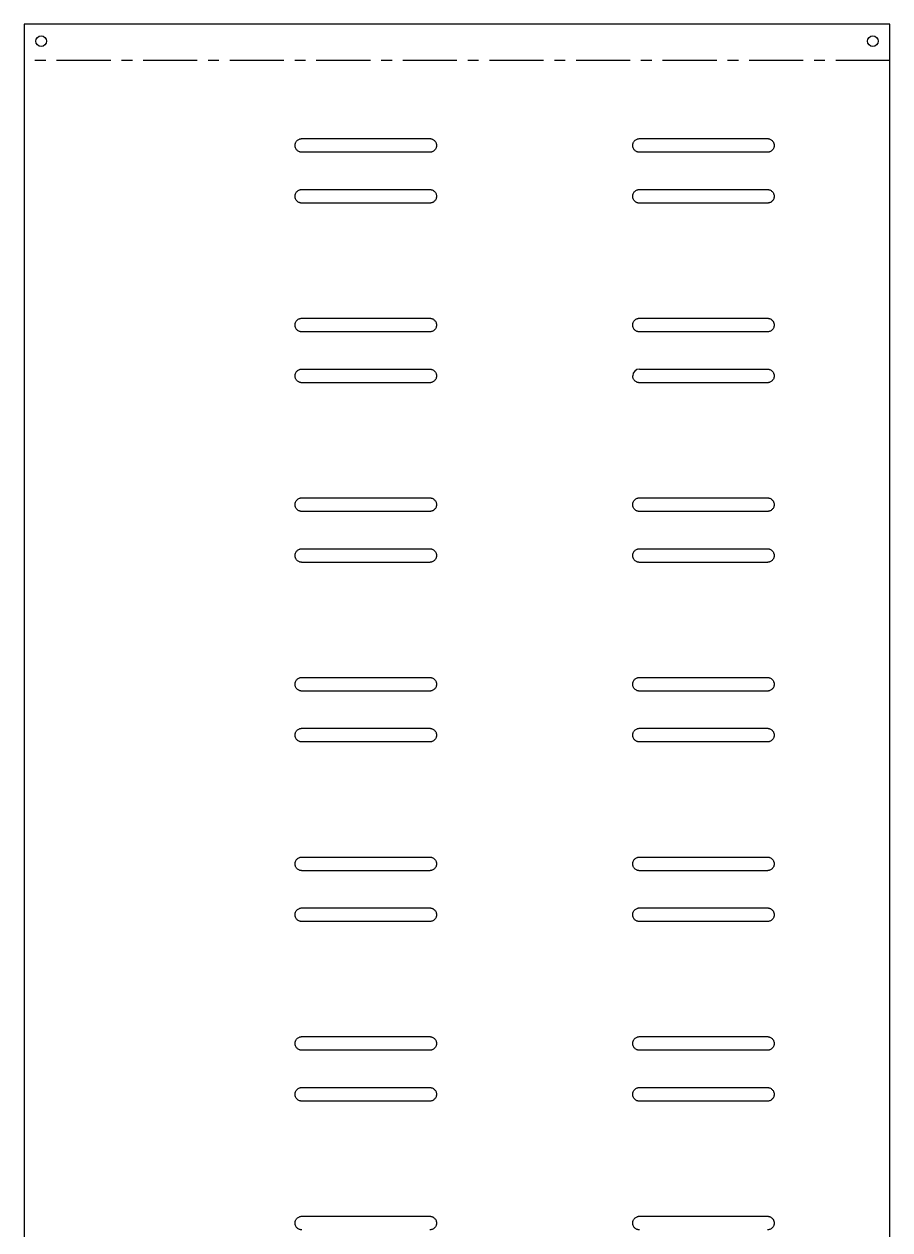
# Model space of a CAD drawing. Header units: millimetres. Extents: x -203 to 0, y -7 to 557.
# Drawn here: x -203.2 to 0, y 274.2 to 557.1 of the extents above; entities that cross this region are included whole.
import ezdxf

# ---------------------------------------------------------------- set-up
doc = ezdxf.new("R2010")
doc.units = ezdxf.units.MM
doc.linetypes.add('CENTERX2', pattern=[20.32, 12.7, -2.54, 2.54, -2.54])

msp = doc.modelspace()

# ---------------------------------------------------------------- linework, layer by layer
at = {"color": 7, "linetype": 'Continuous', "lineweight": 25}
for p, q in [((0, 557.14), (-203.2, 557.14)), ((-203.2, 557.14), (-203.2, -7.14)), ((0, -7.14), (0, 557.14)), ((-138.01, 530.27), (-108.01, 530.27)), ((-58.76, 530.27), (-28.76, 530.27)), ((-108.01, 527.07), (-138.01, 527.07)), ((-28.76, 527.07), (-58.76, 527.07)), ((-138.01, 518.33), (-108.01, 518.33)), ((-58.76, 518.33), (-28.76, 518.33)), ((-108.01, 515.13), (-138.01, 515.13)), ((-28.76, 515.13), (-58.76, 515.13)), ((-138.01, 488.12), (-108.01, 488.12)), ((-58.76, 488.12), (-28.76, 488.12)), ((-108.01, 484.92), (-138.01, 484.92)), ((-28.76, 484.92), (-58.76, 484.92)), ((-138.01, 476.18), (-108.01, 476.18)), ((-58.76, 476.18), (-28.76, 476.18)), ((-108.01, 472.98), (-138.01, 472.98)), ((-28.76, 472.98), (-58.76, 472.98)), ((-138.01, 445.97), (-108.01, 445.97)), ((-58.76, 445.97), (-28.76, 445.97)), ((-108.01, 442.77), (-138.01, 442.77)), ((-28.76, 442.77), (-58.76, 442.77)), ((-138.01, 434.03), (-108.01, 434.03)), ((-58.76, 434.03), (-28.76, 434.03)), ((-108.01, 430.83), (-138.01, 430.83)), ((-28.76, 430.83), (-58.76, 430.83)), ((-138.01, 403.82), (-108.01, 403.82)), ((-58.76, 403.82), (-28.76, 403.82)), ((-108.01, 400.62), (-138.01, 400.62)), ((-28.76, 400.62), (-58.76, 400.62)), ((-138.01, 391.88), (-108.01, 391.88)), ((-58.76, 391.88), (-28.76, 391.88)), ((-108.01, 388.68), (-138.01, 388.68)), ((-28.76, 388.68), (-58.76, 388.68)), ((-138.01, 361.67), (-108.01, 361.67)), ((-58.76, 361.67), (-28.76, 361.67)), ((-108.01, 358.47), (-138.01, 358.47)), ((-28.76, 358.47), (-58.76, 358.47)), ((-138.01, 349.73), (-108.01, 349.73)), ((-58.76, 349.73), (-28.76, 349.73)), ((-108.01, 346.53), (-138.01, 346.53)), ((-28.76, 346.53), (-58.76, 346.53)), ((-138.01, 319.52), (-108.01, 319.52)), ((-58.76, 319.52), (-28.76, 319.52)), ((-108.01, 316.32), (-138.01, 316.32)), ((-28.76, 316.32), (-58.76, 316.32)), ((-138.01, 307.58), (-108.01, 307.58)), ((-58.76, 307.58), (-28.76, 307.58)), ((-108.01, 304.38), (-138.01, 304.38)), ((-28.76, 304.38), (-58.76, 304.38)), ((-138.01, 277.37), (-108.01, 277.37)), ((-58.76, 277.37), (-28.76, 277.37))]:
    msp.add_line(p, q, dxfattribs=at)
at = {"color": 7, "linetype": 'CENTERX2'}
msp.add_line((0, 548.57), (-203.2, 548.57), dxfattribs=at)
at = {"color": 7, "linetype": 'Continuous', "lineweight": 25}
for centre in [(-199.2, 553.14), (-4, 553.14)]:
    msp.add_circle(centre, 1.25, dxfattribs=at)
msp.add_arc((-58.76, 474.58), 1.6, 90, 180, dxfattribs=at)
for points, knots in [([(-139.61, 528.67), (-139.61, 528.71), (-139.61, 528.79), (-139.6, 528.91), (-139.57, 529.03), (-139.54, 529.14), (-139.48, 529.32), (-139.36, 529.55), (-139.15, 529.81), (-138.9, 530.02), (-138.64, 530.15), (-138.41, 530.22), (-138.21, 530.26), (-138.08, 530.27), (-138.01, 530.27)], [0, 0, 0, 0, 0.048298, 0.09619, 0.143951, 0.191858, 0.240187, 0.370078, 0.50005, 0.629952, 0.759913, 0.840145, 0.919746, 1, 1, 1, 1]), ([(-108.01, 530.27), (-107.97, 530.27), (-107.89, 530.27), (-107.77, 530.25), (-107.65, 530.23), (-107.54, 530.2), (-107.36, 530.14), (-107.13, 530.02), (-106.87, 529.81), (-106.67, 529.55), (-106.53, 529.3), (-106.46, 529.07), (-106.42, 528.87), (-106.41, 528.74), (-106.41, 528.67)], [0, 0, 0, 0, 0.048306, 0.096202, 0.143963, 0.191866, 0.240188, 0.37009, 0.50005, 0.62994, 0.759912, 0.840134, 0.919736, 1, 1, 1, 1]), ([(-60.36, 528.67), (-60.36, 528.71), (-60.36, 528.79), (-60.35, 528.91), (-60.33, 529.03), (-60.29, 529.14), (-60.23, 529.32), (-60.11, 529.55), (-59.9, 529.81), (-59.65, 530.02), (-59.39, 530.15), (-59.16, 530.22), (-58.97, 530.26), (-58.83, 530.27), (-58.76, 530.27)], [0, 0, 0, 0, 0.048298, 0.09619, 0.143951, 0.191858, 0.240187, 0.370078, 0.50005, 0.629952, 0.759913, 0.840145, 0.919746, 1, 1, 1, 1]), ([(-28.76, 530.27), (-28.72, 530.27), (-28.64, 530.27), (-28.52, 530.25), (-28.41, 530.23), (-28.29, 530.2), (-28.11, 530.14), (-27.88, 530.02), (-27.63, 529.81), (-27.42, 529.55), (-27.29, 529.3), (-27.21, 529.07), (-27.17, 528.87), (-27.17, 528.74), (-27.16, 528.67)], [0, 0, 0, 0, 0.048306, 0.096202, 0.143963, 0.191866, 0.240188, 0.37009, 0.50005, 0.62994, 0.759912, 0.840134, 0.919736, 1, 1, 1, 1]), ([(-138.01, 527.07), (-138.05, 527.07), (-138.13, 527.07), (-138.25, 527.09), (-138.37, 527.11), (-138.49, 527.14), (-138.67, 527.2), (-138.9, 527.32), (-139.15, 527.53), (-139.36, 527.78), (-139.49, 528.04), (-139.57, 528.27), (-139.61, 528.47), (-139.61, 528.6), (-139.61, 528.67)], [0, 0, 0, 0, 0.048306, 0.096202, 0.143963, 0.191866, 0.240188, 0.37009, 0.50005, 0.62994, 0.759912, 0.840134, 0.919736, 1, 1, 1, 1]), ([(-106.41, 528.67), (-106.41, 528.63), (-106.41, 528.55), (-106.43, 528.43), (-106.45, 528.31), (-106.48, 528.19), (-106.55, 528.02), (-106.67, 527.78), (-106.87, 527.53), (-107.13, 527.32), (-107.38, 527.19), (-107.61, 527.12), (-107.81, 527.08), (-107.94, 527.07), (-108.01, 527.07)], [0, 0, 0, 0, 0.048298, 0.09619, 0.143951, 0.191858, 0.240187, 0.370078, 0.50005, 0.629952, 0.759913, 0.840145, 0.919746, 1, 1, 1, 1]), ([(-58.76, 527.07), (-58.8, 527.07), (-58.89, 527.07), (-59.01, 527.09), (-59.12, 527.11), (-59.24, 527.14), (-59.42, 527.2), (-59.65, 527.32), (-59.9, 527.53), (-60.11, 527.78), (-60.24, 528.04), (-60.32, 528.27), (-60.36, 528.47), (-60.36, 528.6), (-60.36, 528.67)], [0, 0, 0, 0, 0.048306, 0.096202, 0.143963, 0.191866, 0.240188, 0.37009, 0.50005, 0.62994, 0.759912, 0.840134, 0.919736, 1, 1, 1, 1]), ([(-27.16, 528.67), (-27.17, 528.63), (-27.17, 528.55), (-27.18, 528.43), (-27.2, 528.31), (-27.23, 528.19), (-27.3, 528.02), (-27.42, 527.78), (-27.63, 527.53), (-27.88, 527.32), (-28.13, 527.19), (-28.37, 527.12), (-28.56, 527.08), (-28.7, 527.07), (-28.76, 527.07)], [0, 0, 0, 0, 0.048298, 0.09619, 0.143951, 0.191858, 0.240187, 0.370078, 0.50005, 0.629952, 0.759913, 0.840145, 0.919746, 1, 1, 1, 1]), ([(-139.61, 516.73), (-139.61, 516.77), (-139.61, 516.85), (-139.6, 516.97), (-139.57, 517.09), (-139.54, 517.21), (-139.48, 517.38), (-139.36, 517.62), (-139.15, 517.87), (-138.9, 518.08), (-138.64, 518.21), (-138.41, 518.28), (-138.21, 518.32), (-138.08, 518.33), (-138.01, 518.33)], [0, 0, 0, 0, 0.048298, 0.09619, 0.143951, 0.191858, 0.240187, 0.370078, 0.50005, 0.629952, 0.759913, 0.840145, 0.919746, 1, 1, 1, 1]), ([(-108.01, 518.33), (-107.97, 518.33), (-107.89, 518.33), (-107.77, 518.31), (-107.65, 518.29), (-107.54, 518.26), (-107.36, 518.2), (-107.13, 518.08), (-106.87, 517.87), (-106.67, 517.62), (-106.53, 517.36), (-106.46, 517.13), (-106.42, 516.93), (-106.41, 516.8), (-106.41, 516.73)], [0, 0, 0, 0, 0.048306, 0.096202, 0.143963, 0.191866, 0.240188, 0.37009, 0.50005, 0.62994, 0.759912, 0.840134, 0.919736, 1, 1, 1, 1]), ([(-60.36, 516.73), (-60.36, 516.77), (-60.36, 516.85), (-60.35, 516.97), (-60.33, 517.09), (-60.29, 517.21), (-60.23, 517.38), (-60.11, 517.62), (-59.9, 517.87), (-59.65, 518.08), (-59.39, 518.21), (-59.16, 518.28), (-58.97, 518.32), (-58.83, 518.33), (-58.76, 518.33)], [0, 0, 0, 0, 0.048298, 0.09619, 0.143951, 0.191858, 0.240187, 0.370078, 0.50005, 0.629952, 0.759913, 0.840145, 0.919746, 1, 1, 1, 1]), ([(-28.76, 518.33), (-28.72, 518.33), (-28.64, 518.33), (-28.52, 518.31), (-28.41, 518.29), (-28.29, 518.26), (-28.11, 518.2), (-27.88, 518.08), (-27.63, 517.87), (-27.42, 517.62), (-27.29, 517.36), (-27.21, 517.13), (-27.17, 516.93), (-27.17, 516.8), (-27.16, 516.73)], [0, 0, 0, 0, 0.048306, 0.096202, 0.143963, 0.191866, 0.240188, 0.37009, 0.50005, 0.62994, 0.759912, 0.840134, 0.919736, 1, 1, 1, 1]), ([(-138.01, 515.13), (-138.05, 515.13), (-138.13, 515.13), (-138.25, 515.15), (-138.37, 515.17), (-138.49, 515.2), (-138.67, 515.26), (-138.9, 515.38), (-139.15, 515.59), (-139.36, 515.85), (-139.49, 516.1), (-139.57, 516.33), (-139.61, 516.53), (-139.61, 516.66), (-139.61, 516.73)], [0, 0, 0, 0, 0.0483059, 0.0962018, 0.1439627, 0.1918663, 0.2401875, 0.3700899, 0.5000499, 0.6299402, 0.7599122, 0.840134, 0.9197356, 1, 1, 1, 1]), ([(-106.41, 516.73), (-106.41, 516.69), (-106.41, 516.61), (-106.43, 516.49), (-106.45, 516.37), (-106.48, 516.26), (-106.55, 516.08), (-106.67, 515.85), (-106.87, 515.59), (-107.13, 515.38), (-107.38, 515.25), (-107.61, 515.18), (-107.81, 515.14), (-107.94, 515.13), (-108.01, 515.13)], [0, 0, 0, 0, 0.048298, 0.09619, 0.143951, 0.191858, 0.240187, 0.370078, 0.50005, 0.629952, 0.759913, 0.840145, 0.919746, 1, 1, 1, 1]), ([(-58.76, 515.13), (-58.8, 515.13), (-58.89, 515.13), (-59.01, 515.15), (-59.12, 515.17), (-59.24, 515.2), (-59.42, 515.26), (-59.65, 515.38), (-59.9, 515.59), (-60.11, 515.85), (-60.24, 516.1), (-60.32, 516.33), (-60.36, 516.53), (-60.36, 516.66), (-60.36, 516.73)], [0, 0, 0, 0, 0.048306, 0.096202, 0.143963, 0.191866, 0.240188, 0.37009, 0.50005, 0.62994, 0.759912, 0.840134, 0.919736, 1, 1, 1, 1]), ([(-27.16, 516.73), (-27.17, 516.69), (-27.17, 516.61), (-27.18, 516.49), (-27.2, 516.37), (-27.23, 516.26), (-27.3, 516.08), (-27.42, 515.85), (-27.63, 515.59), (-27.88, 515.38), (-28.13, 515.25), (-28.37, 515.18), (-28.56, 515.14), (-28.7, 515.13), (-28.76, 515.13)], [0, 0, 0, 0, 0.048298, 0.09619, 0.143951, 0.191858, 0.240187, 0.370078, 0.50005, 0.629952, 0.759913, 0.840145, 0.919746, 1, 1, 1, 1]), ([(-139.61, 486.52), (-139.61, 486.56), (-139.61, 486.64), (-139.6, 486.76), (-139.57, 486.88), (-139.54, 486.99), (-139.48, 487.17), (-139.36, 487.4), (-139.15, 487.66), (-138.9, 487.87), (-138.64, 488), (-138.41, 488.07), (-138.21, 488.11), (-138.08, 488.12), (-138.01, 488.12)], [0, 0, 0, 0, 0.048298, 0.09619, 0.143951, 0.191858, 0.240187, 0.370078, 0.50005, 0.629952, 0.759913, 0.840145, 0.919746, 1, 1, 1, 1]), ([(-108.01, 488.12), (-107.97, 488.12), (-107.89, 488.12), (-107.77, 488.1), (-107.65, 488.08), (-107.54, 488.05), (-107.36, 487.99), (-107.13, 487.87), (-106.87, 487.66), (-106.67, 487.4), (-106.53, 487.15), (-106.46, 486.92), (-106.42, 486.72), (-106.41, 486.59), (-106.41, 486.52)], [0, 0, 0, 0, 0.048306, 0.096202, 0.143963, 0.191866, 0.240188, 0.37009, 0.50005, 0.62994, 0.759912, 0.840134, 0.919736, 1, 1, 1, 1]), ([(-60.36, 486.52), (-60.36, 486.56), (-60.36, 486.64), (-60.35, 486.76), (-60.33, 486.88), (-60.29, 486.99), (-60.23, 487.17), (-60.11, 487.4), (-59.9, 487.66), (-59.65, 487.87), (-59.39, 488), (-59.16, 488.07), (-58.97, 488.11), (-58.83, 488.12), (-58.76, 488.12)], [0, 0, 0, 0, 0.048298, 0.09619, 0.143951, 0.191858, 0.240187, 0.370078, 0.50005, 0.629952, 0.759913, 0.840145, 0.919746, 1, 1, 1, 1]), ([(-28.76, 488.12), (-28.72, 488.12), (-28.64, 488.12), (-28.52, 488.1), (-28.41, 488.08), (-28.29, 488.05), (-28.11, 487.99), (-27.88, 487.87), (-27.63, 487.66), (-27.42, 487.4), (-27.29, 487.15), (-27.21, 486.92), (-27.17, 486.72), (-27.17, 486.59), (-27.16, 486.52)], [0, 0, 0, 0, 0.048306, 0.096202, 0.143963, 0.191866, 0.240188, 0.37009, 0.50005, 0.62994, 0.759912, 0.840134, 0.919736, 1, 1, 1, 1]), ([(-138.01, 484.92), (-138.05, 484.92), (-138.13, 484.92), (-138.25, 484.94), (-138.37, 484.96), (-138.49, 484.99), (-138.67, 485.05), (-138.9, 485.17), (-139.15, 485.38), (-139.36, 485.63), (-139.49, 485.89), (-139.57, 486.12), (-139.61, 486.32), (-139.61, 486.45), (-139.61, 486.52)], [0, 0, 0, 0, 0.048306, 0.096202, 0.143963, 0.191866, 0.240188, 0.37009, 0.50005, 0.62994, 0.759912, 0.840134, 0.919736, 1, 1, 1, 1]), ([(-106.41, 486.52), (-106.41, 486.48), (-106.41, 486.4), (-106.43, 486.28), (-106.45, 486.16), (-106.48, 486.04), (-106.55, 485.87), (-106.67, 485.63), (-106.87, 485.38), (-107.13, 485.17), (-107.38, 485.04), (-107.61, 484.97), (-107.81, 484.93), (-107.94, 484.92), (-108.01, 484.92)], [0, 0, 0, 0, 0.048298, 0.09619, 0.143951, 0.191858, 0.240187, 0.370078, 0.50005, 0.629952, 0.759913, 0.840145, 0.919746, 1, 1, 1, 1]), ([(-58.76, 484.92), (-58.8, 484.92), (-58.89, 484.92), (-59.01, 484.94), (-59.12, 484.96), (-59.24, 484.99), (-59.42, 485.05), (-59.65, 485.17), (-59.9, 485.38), (-60.11, 485.63), (-60.24, 485.89), (-60.32, 486.12), (-60.36, 486.32), (-60.36, 486.45), (-60.36, 486.52)], [0, 0, 0, 0, 0.048306, 0.096202, 0.143963, 0.191866, 0.240188, 0.37009, 0.50005, 0.62994, 0.759912, 0.840134, 0.919736, 1, 1, 1, 1]), ([(-27.16, 486.52), (-27.17, 486.48), (-27.17, 486.4), (-27.18, 486.28), (-27.2, 486.16), (-27.23, 486.04), (-27.3, 485.87), (-27.42, 485.63), (-27.63, 485.38), (-27.88, 485.17), (-28.13, 485.04), (-28.37, 484.97), (-28.56, 484.93), (-28.7, 484.92), (-28.76, 484.92)], [0, 0, 0, 0, 0.048298, 0.09619, 0.143951, 0.191858, 0.240187, 0.370078, 0.50005, 0.629952, 0.759913, 0.840145, 0.919746, 1, 1, 1, 1]), ([(-139.61, 474.58), (-139.61, 474.62), (-139.61, 474.7), (-139.6, 474.82), (-139.57, 474.94), (-139.54, 475.06), (-139.48, 475.23), (-139.36, 475.47), (-139.15, 475.72), (-138.9, 475.93), (-138.64, 476.06), (-138.41, 476.13), (-138.21, 476.17), (-138.08, 476.18), (-138.01, 476.18)], [0, 0, 0, 0, 0.048298, 0.09619, 0.143951, 0.191858, 0.240187, 0.370078, 0.50005, 0.629952, 0.759913, 0.840145, 0.919746, 1, 1, 1, 1]), ([(-108.01, 476.18), (-107.97, 476.18), (-107.89, 476.18), (-107.77, 476.16), (-107.65, 476.14), (-107.54, 476.11), (-107.36, 476.05), (-107.13, 475.93), (-106.87, 475.72), (-106.67, 475.47), (-106.53, 475.21), (-106.46, 474.98), (-106.42, 474.78), (-106.41, 474.65), (-106.41, 474.58)], [0, 0, 0, 0, 0.048306, 0.096202, 0.143963, 0.191866, 0.240188, 0.37009, 0.50005, 0.62994, 0.759912, 0.840134, 0.919736, 1, 1, 1, 1]), ([(-28.76, 476.18), (-28.72, 476.18), (-28.64, 476.18), (-28.52, 476.16), (-28.41, 476.14), (-28.29, 476.11), (-28.11, 476.05), (-27.88, 475.93), (-27.63, 475.72), (-27.42, 475.47), (-27.29, 475.21), (-27.21, 474.98), (-27.17, 474.78), (-27.17, 474.65), (-27.16, 474.58)], [0, 0, 0, 0, 0.048306, 0.096202, 0.143963, 0.191866, 0.240188, 0.37009, 0.50005, 0.62994, 0.759912, 0.840134, 0.919736, 1, 1, 1, 1]), ([(-138.01, 472.98), (-138.05, 472.98), (-138.13, 472.98), (-138.25, 473), (-138.37, 473.02), (-138.49, 473.05), (-138.67, 473.11), (-138.9, 473.23), (-139.15, 473.44), (-139.36, 473.7), (-139.49, 473.95), (-139.57, 474.18), (-139.61, 474.38), (-139.61, 474.51), (-139.61, 474.58)], [0, 0, 0, 0, 0.0483059, 0.0962018, 0.1439627, 0.1918663, 0.2401875, 0.3700899, 0.5000499, 0.6299402, 0.7599122, 0.840134, 0.9197356, 1, 1, 1, 1]), ([(-106.41, 474.58), (-106.41, 474.54), (-106.41, 474.46), (-106.43, 474.34), (-106.45, 474.22), (-106.48, 474.11), (-106.55, 473.93), (-106.67, 473.7), (-106.87, 473.44), (-107.13, 473.23), (-107.38, 473.1), (-107.61, 473.03), (-107.81, 472.99), (-107.94, 472.98), (-108.01, 472.98)], [0, 0, 0, 0, 0.048298, 0.09619, 0.143951, 0.191858, 0.240187, 0.370078, 0.50005, 0.629952, 0.759913, 0.840145, 0.919746, 1, 1, 1, 1]), ([(-58.76, 472.98), (-58.8, 472.98), (-58.89, 472.98), (-59.01, 473), (-59.12, 473.02), (-59.24, 473.05), (-59.42, 473.11), (-59.65, 473.23), (-59.9, 473.44), (-60.11, 473.7), (-60.24, 473.95), (-60.32, 474.18), (-60.36, 474.38), (-60.36, 474.51), (-60.36, 474.58)], [0, 0, 0, 0, 0.048306, 0.096202, 0.143963, 0.191866, 0.240188, 0.37009, 0.50005, 0.62994, 0.759912, 0.840134, 0.919736, 1, 1, 1, 1]), ([(-27.16, 474.58), (-27.17, 474.54), (-27.17, 474.46), (-27.18, 474.34), (-27.2, 474.22), (-27.23, 474.11), (-27.3, 473.93), (-27.42, 473.7), (-27.63, 473.44), (-27.88, 473.23), (-28.13, 473.1), (-28.37, 473.03), (-28.56, 472.99), (-28.7, 472.98), (-28.76, 472.98)], [0, 0, 0, 0, 0.048298, 0.09619, 0.143951, 0.191858, 0.240187, 0.370078, 0.50005, 0.629952, 0.759913, 0.840145, 0.919746, 1, 1, 1, 1]), ([(-139.61, 444.37), (-139.61, 444.41), (-139.61, 444.49), (-139.6, 444.61), (-139.57, 444.73), (-139.54, 444.84), (-139.48, 445.02), (-139.36, 445.25), (-139.15, 445.51), (-138.9, 445.72), (-138.64, 445.85), (-138.41, 445.92), (-138.21, 445.96), (-138.08, 445.97), (-138.01, 445.97)], [0, 0, 0, 0, 0.048298, 0.09619, 0.143951, 0.191858, 0.240187, 0.370078, 0.50005, 0.629952, 0.759913, 0.840145, 0.919746, 1, 1, 1, 1]), ([(-138.01, 442.77), (-138.05, 442.77), (-138.13, 442.77), (-138.25, 442.79), (-138.37, 442.81), (-138.49, 442.84), (-138.67, 442.9), (-138.9, 443.02), (-139.15, 443.23), (-139.36, 443.48), (-139.49, 443.74), (-139.57, 443.97), (-139.61, 444.17), (-139.61, 444.3), (-139.61, 444.37)], [0, 0, 0, 0, 0.048306, 0.096202, 0.143963, 0.191866, 0.240188, 0.37009, 0.50005, 0.62994, 0.759912, 0.840134, 0.919736, 1, 1, 1, 1]), ([(-108.01, 445.97), (-107.97, 445.97), (-107.89, 445.97), (-107.77, 445.95), (-107.65, 445.93), (-107.54, 445.9), (-107.36, 445.84), (-107.13, 445.72), (-106.87, 445.51), (-106.67, 445.25), (-106.53, 445), (-106.46, 444.77), (-106.42, 444.57), (-106.41, 444.44), (-106.41, 444.37)], [0, 0, 0, 0, 0.048306, 0.096202, 0.143963, 0.191866, 0.240188, 0.37009, 0.50005, 0.62994, 0.759912, 0.840134, 0.919736, 1, 1, 1, 1]), ([(-106.41, 444.37), (-106.41, 444.33), (-106.41, 444.25), (-106.43, 444.13), (-106.45, 444.01), (-106.48, 443.89), (-106.55, 443.72), (-106.67, 443.48), (-106.87, 443.23), (-107.13, 443.02), (-107.38, 442.89), (-107.61, 442.82), (-107.81, 442.78), (-107.94, 442.77), (-108.01, 442.77)], [0, 0, 0, 0, 0.048298, 0.09619, 0.143951, 0.191858, 0.240187, 0.370078, 0.50005, 0.629952, 0.759913, 0.840145, 0.919746, 1, 1, 1, 1]), ([(-60.36, 444.37), (-60.36, 444.41), (-60.36, 444.49), (-60.35, 444.61), (-60.33, 444.73), (-60.29, 444.84), (-60.23, 445.02), (-60.11, 445.25), (-59.9, 445.51), (-59.65, 445.72), (-59.39, 445.85), (-59.16, 445.92), (-58.97, 445.96), (-58.83, 445.97), (-58.76, 445.97)], [0, 0, 0, 0, 0.048298, 0.09619, 0.143951, 0.191858, 0.240187, 0.370078, 0.50005, 0.629952, 0.759913, 0.840145, 0.919746, 1, 1, 1, 1]), ([(-58.76, 442.77), (-58.8, 442.77), (-58.89, 442.77), (-59.01, 442.79), (-59.12, 442.81), (-59.24, 442.84), (-59.42, 442.9), (-59.65, 443.02), (-59.9, 443.23), (-60.11, 443.48), (-60.24, 443.74), (-60.32, 443.97), (-60.36, 444.17), (-60.36, 444.3), (-60.36, 444.37)], [0, 0, 0, 0, 0.048306, 0.096202, 0.143963, 0.191866, 0.240188, 0.37009, 0.50005, 0.62994, 0.759912, 0.840134, 0.919736, 1, 1, 1, 1]), ([(-28.76, 445.97), (-28.72, 445.97), (-28.64, 445.97), (-28.52, 445.95), (-28.41, 445.93), (-28.29, 445.9), (-28.11, 445.84), (-27.88, 445.72), (-27.63, 445.51), (-27.42, 445.25), (-27.29, 445), (-27.21, 444.77), (-27.17, 444.57), (-27.17, 444.44), (-27.16, 444.37)], [0, 0, 0, 0, 0.048306, 0.096202, 0.143963, 0.191866, 0.240188, 0.37009, 0.50005, 0.62994, 0.759912, 0.840134, 0.919736, 1, 1, 1, 1]), ([(-27.16, 444.37), (-27.17, 444.33), (-27.17, 444.25), (-27.18, 444.13), (-27.2, 444.01), (-27.23, 443.89), (-27.3, 443.72), (-27.42, 443.48), (-27.63, 443.23), (-27.88, 443.02), (-28.13, 442.89), (-28.37, 442.82), (-28.56, 442.78), (-28.7, 442.77), (-28.76, 442.77)], [0, 0, 0, 0, 0.048298, 0.09619, 0.143951, 0.191858, 0.240187, 0.370078, 0.50005, 0.629952, 0.759913, 0.840145, 0.919746, 1, 1, 1, 1]), ([(-139.61, 432.43), (-139.61, 432.47), (-139.61, 432.55), (-139.6, 432.67), (-139.57, 432.79), (-139.54, 432.91), (-139.48, 433.08), (-139.36, 433.32), (-139.15, 433.57), (-138.9, 433.78), (-138.64, 433.91), (-138.41, 433.98), (-138.21, 434.02), (-138.08, 434.03), (-138.01, 434.03)], [0, 0, 0, 0, 0.048298, 0.09619, 0.143951, 0.191858, 0.240187, 0.370078, 0.50005, 0.629952, 0.759913, 0.840145, 0.919746, 1, 1, 1, 1]), ([(-108.01, 434.03), (-107.97, 434.03), (-107.89, 434.03), (-107.77, 434.01), (-107.65, 433.99), (-107.54, 433.96), (-107.36, 433.9), (-107.13, 433.78), (-106.87, 433.57), (-106.67, 433.32), (-106.53, 433.06), (-106.46, 432.83), (-106.42, 432.63), (-106.41, 432.5), (-106.41, 432.43)], [0, 0, 0, 0, 0.0483059, 0.0962018, 0.1439627, 0.1918663, 0.2401875, 0.3700899, 0.5000499, 0.6299402, 0.7599122, 0.840134, 0.9197356, 1, 1, 1, 1]), ([(-60.36, 432.43), (-60.36, 432.47), (-60.36, 432.55), (-60.35, 432.67), (-60.33, 432.79), (-60.29, 432.91), (-60.23, 433.08), (-60.11, 433.32), (-59.9, 433.57), (-59.65, 433.78), (-59.39, 433.91), (-59.16, 433.98), (-58.97, 434.02), (-58.83, 434.03), (-58.76, 434.03)], [0, 0, 0, 0, 0.048298, 0.09619, 0.143951, 0.191858, 0.240187, 0.370078, 0.50005, 0.629952, 0.759913, 0.840145, 0.919746, 1, 1, 1, 1]), ([(-28.76, 434.03), (-28.72, 434.03), (-28.64, 434.03), (-28.52, 434.01), (-28.41, 433.99), (-28.29, 433.96), (-28.11, 433.9), (-27.88, 433.78), (-27.63, 433.57), (-27.42, 433.32), (-27.29, 433.06), (-27.21, 432.83), (-27.17, 432.63), (-27.17, 432.5), (-27.16, 432.43)], [0, 0, 0, 0, 0.048306, 0.096202, 0.143963, 0.191866, 0.240188, 0.37009, 0.50005, 0.62994, 0.759912, 0.840134, 0.919736, 1, 1, 1, 1]), ([(-138.01, 430.83), (-138.05, 430.83), (-138.13, 430.83), (-138.25, 430.85), (-138.37, 430.87), (-138.49, 430.9), (-138.67, 430.96), (-138.9, 431.08), (-139.15, 431.29), (-139.36, 431.55), (-139.49, 431.8), (-139.57, 432.03), (-139.61, 432.23), (-139.61, 432.36), (-139.61, 432.43)], [0, 0, 0, 0, 0.048306, 0.096202, 0.143963, 0.191866, 0.240188, 0.37009, 0.50005, 0.62994, 0.759912, 0.840134, 0.919736, 1, 1, 1, 1]), ([(-106.41, 432.43), (-106.41, 432.39), (-106.41, 432.31), (-106.43, 432.19), (-106.45, 432.07), (-106.48, 431.96), (-106.55, 431.78), (-106.67, 431.55), (-106.87, 431.29), (-107.13, 431.08), (-107.38, 430.95), (-107.61, 430.88), (-107.81, 430.84), (-107.94, 430.83), (-108.01, 430.83)], [0, 0, 0, 0, 0.048298, 0.09619, 0.143951, 0.191858, 0.240187, 0.370078, 0.50005, 0.629952, 0.759913, 0.840145, 0.919746, 1, 1, 1, 1]), ([(-58.76, 430.83), (-58.8, 430.83), (-58.89, 430.83), (-59.01, 430.85), (-59.12, 430.87), (-59.24, 430.9), (-59.42, 430.96), (-59.65, 431.08), (-59.9, 431.29), (-60.11, 431.55), (-60.24, 431.8), (-60.32, 432.03), (-60.36, 432.23), (-60.36, 432.36), (-60.36, 432.43)], [0, 0, 0, 0, 0.048306, 0.096202, 0.143963, 0.191866, 0.240188, 0.37009, 0.50005, 0.62994, 0.759912, 0.840134, 0.919736, 1, 1, 1, 1]), ([(-27.16, 432.43), (-27.17, 432.39), (-27.17, 432.31), (-27.18, 432.19), (-27.2, 432.07), (-27.23, 431.96), (-27.3, 431.78), (-27.42, 431.55), (-27.63, 431.29), (-27.88, 431.08), (-28.13, 430.95), (-28.37, 430.88), (-28.56, 430.84), (-28.7, 430.83), (-28.76, 430.83)], [0, 0, 0, 0, 0.048298, 0.09619, 0.143951, 0.191858, 0.240187, 0.370078, 0.50005, 0.629952, 0.759913, 0.840145, 0.919746, 1, 1, 1, 1]), ([(-139.61, 402.22), (-139.61, 402.26), (-139.61, 402.34), (-139.6, 402.46), (-139.57, 402.58), (-139.54, 402.69), (-139.48, 402.87), (-139.36, 403.1), (-139.15, 403.36), (-138.9, 403.57), (-138.64, 403.7), (-138.41, 403.77), (-138.21, 403.81), (-138.08, 403.82), (-138.01, 403.82)], [0, 0, 0, 0, 0.048298, 0.09619, 0.143951, 0.191858, 0.240187, 0.370078, 0.50005, 0.629952, 0.759913, 0.840145, 0.919746, 1, 1, 1, 1]), ([(-138.01, 400.62), (-138.05, 400.62), (-138.13, 400.62), (-138.25, 400.64), (-138.37, 400.66), (-138.49, 400.69), (-138.67, 400.75), (-138.9, 400.87), (-139.15, 401.08), (-139.36, 401.33), (-139.49, 401.59), (-139.57, 401.82), (-139.61, 402.02), (-139.61, 402.15), (-139.61, 402.22)], [0, 0, 0, 0, 0.048306, 0.096202, 0.143963, 0.191866, 0.240188, 0.37009, 0.50005, 0.62994, 0.759912, 0.840134, 0.919736, 1, 1, 1, 1]), ([(-108.01, 403.82), (-107.97, 403.82), (-107.89, 403.82), (-107.77, 403.8), (-107.65, 403.78), (-107.54, 403.75), (-107.36, 403.69), (-107.13, 403.57), (-106.87, 403.36), (-106.67, 403.1), (-106.53, 402.85), (-106.46, 402.62), (-106.42, 402.42), (-106.41, 402.29), (-106.41, 402.22)], [0, 0, 0, 0, 0.048306, 0.096202, 0.143963, 0.191866, 0.240188, 0.37009, 0.50005, 0.62994, 0.759912, 0.840134, 0.919736, 1, 1, 1, 1]), ([(-106.41, 402.22), (-106.41, 402.18), (-106.41, 402.1), (-106.43, 401.98), (-106.45, 401.86), (-106.48, 401.74), (-106.55, 401.57), (-106.67, 401.33), (-106.87, 401.08), (-107.13, 400.87), (-107.38, 400.74), (-107.61, 400.67), (-107.81, 400.63), (-107.94, 400.62), (-108.01, 400.62)], [0, 0, 0, 0, 0.048298, 0.09619, 0.143951, 0.191858, 0.240187, 0.370078, 0.50005, 0.629952, 0.759913, 0.840145, 0.919746, 1, 1, 1, 1]), ([(-60.36, 402.22), (-60.36, 402.26), (-60.36, 402.34), (-60.35, 402.46), (-60.33, 402.58), (-60.29, 402.69), (-60.23, 402.87), (-60.11, 403.1), (-59.9, 403.36), (-59.65, 403.57), (-59.39, 403.7), (-59.16, 403.77), (-58.97, 403.81), (-58.83, 403.82), (-58.76, 403.82)], [0, 0, 0, 0, 0.048298, 0.09619, 0.143951, 0.191858, 0.240187, 0.370078, 0.50005, 0.629952, 0.759913, 0.840145, 0.919746, 1, 1, 1, 1]), ([(-58.76, 400.62), (-58.8, 400.62), (-58.89, 400.62), (-59.01, 400.64), (-59.12, 400.66), (-59.24, 400.69), (-59.42, 400.75), (-59.65, 400.87), (-59.9, 401.08), (-60.11, 401.33), (-60.24, 401.59), (-60.32, 401.82), (-60.36, 402.02), (-60.36, 402.15), (-60.36, 402.22)], [0, 0, 0, 0, 0.048306, 0.096202, 0.143963, 0.191866, 0.240188, 0.37009, 0.50005, 0.62994, 0.759912, 0.840134, 0.919736, 1, 1, 1, 1]), ([(-28.76, 403.82), (-28.72, 403.82), (-28.64, 403.82), (-28.52, 403.8), (-28.41, 403.78), (-28.29, 403.75), (-28.11, 403.69), (-27.88, 403.57), (-27.63, 403.36), (-27.42, 403.1), (-27.29, 402.85), (-27.21, 402.62), (-27.17, 402.42), (-27.17, 402.29), (-27.16, 402.22)], [0, 0, 0, 0, 0.0483059, 0.0962018, 0.1439627, 0.1918663, 0.2401875, 0.3700899, 0.5000499, 0.6299402, 0.7599122, 0.840134, 0.9197356, 1, 1, 1, 1]), ([(-27.16, 402.22), (-27.17, 402.18), (-27.17, 402.1), (-27.18, 401.98), (-27.2, 401.86), (-27.23, 401.74), (-27.3, 401.57), (-27.42, 401.33), (-27.63, 401.08), (-27.88, 400.87), (-28.13, 400.74), (-28.37, 400.67), (-28.56, 400.63), (-28.7, 400.62), (-28.76, 400.62)], [0, 0, 0, 0, 0.048298, 0.09619, 0.143951, 0.191858, 0.240187, 0.370078, 0.50005, 0.629952, 0.759913, 0.840145, 0.919746, 1, 1, 1, 1]), ([(-139.61, 390.28), (-139.61, 390.32), (-139.61, 390.4), (-139.6, 390.52), (-139.57, 390.64), (-139.54, 390.76), (-139.48, 390.93), (-139.36, 391.17), (-139.15, 391.42), (-138.9, 391.63), (-138.64, 391.76), (-138.41, 391.83), (-138.21, 391.87), (-138.08, 391.88), (-138.01, 391.88)], [0, 0, 0, 0, 0.048298, 0.09619, 0.143951, 0.191858, 0.240187, 0.370078, 0.50005, 0.629952, 0.759913, 0.840145, 0.919746, 1, 1, 1, 1]), ([(-108.01, 391.88), (-107.97, 391.88), (-107.89, 391.88), (-107.77, 391.86), (-107.65, 391.84), (-107.54, 391.81), (-107.36, 391.75), (-107.13, 391.63), (-106.87, 391.42), (-106.67, 391.17), (-106.53, 390.91), (-106.46, 390.68), (-106.42, 390.48), (-106.41, 390.35), (-106.41, 390.28)], [0, 0, 0, 0, 0.048306, 0.096202, 0.143963, 0.191866, 0.240188, 0.37009, 0.50005, 0.62994, 0.759912, 0.840134, 0.919736, 1, 1, 1, 1]), ([(-60.36, 390.28), (-60.36, 390.32), (-60.36, 390.4), (-60.35, 390.52), (-60.33, 390.64), (-60.29, 390.76), (-60.23, 390.93), (-60.11, 391.17), (-59.9, 391.42), (-59.65, 391.63), (-59.39, 391.76), (-59.16, 391.83), (-58.97, 391.87), (-58.83, 391.88), (-58.76, 391.88)], [0, 0, 0, 0, 0.048298, 0.09619, 0.143951, 0.191858, 0.240187, 0.370078, 0.50005, 0.629952, 0.759913, 0.840145, 0.919746, 1, 1, 1, 1]), ([(-28.76, 391.88), (-28.72, 391.88), (-28.64, 391.88), (-28.52, 391.86), (-28.41, 391.84), (-28.29, 391.81), (-28.11, 391.75), (-27.88, 391.63), (-27.63, 391.42), (-27.42, 391.17), (-27.29, 390.91), (-27.21, 390.68), (-27.17, 390.48), (-27.17, 390.35), (-27.16, 390.28)], [0, 0, 0, 0, 0.048306, 0.096202, 0.143963, 0.191866, 0.240188, 0.37009, 0.50005, 0.62994, 0.759912, 0.840134, 0.919736, 1, 1, 1, 1]), ([(-138.01, 388.68), (-138.05, 388.68), (-138.13, 388.68), (-138.25, 388.7), (-138.37, 388.72), (-138.49, 388.75), (-138.67, 388.81), (-138.9, 388.93), (-139.15, 389.14), (-139.36, 389.4), (-139.49, 389.65), (-139.57, 389.88), (-139.61, 390.08), (-139.61, 390.21), (-139.61, 390.28)], [0, 0, 0, 0, 0.048306, 0.096202, 0.143963, 0.191866, 0.240188, 0.37009, 0.50005, 0.62994, 0.759912, 0.840134, 0.919736, 1, 1, 1, 1]), ([(-106.41, 390.28), (-106.41, 390.24), (-106.41, 390.16), (-106.43, 390.04), (-106.45, 389.92), (-106.48, 389.81), (-106.55, 389.63), (-106.67, 389.4), (-106.87, 389.14), (-107.13, 388.93), (-107.38, 388.8), (-107.61, 388.73), (-107.81, 388.69), (-107.94, 388.68), (-108.01, 388.68)], [0, 0, 0, 0, 0.048298, 0.09619, 0.143951, 0.191858, 0.240187, 0.370078, 0.50005, 0.629952, 0.759913, 0.840145, 0.919746, 1, 1, 1, 1]), ([(-58.76, 388.68), (-58.8, 388.68), (-58.89, 388.68), (-59.01, 388.7), (-59.12, 388.72), (-59.24, 388.75), (-59.42, 388.81), (-59.65, 388.93), (-59.9, 389.14), (-60.11, 389.4), (-60.24, 389.65), (-60.32, 389.88), (-60.36, 390.08), (-60.36, 390.21), (-60.36, 390.28)], [0, 0, 0, 0, 0.048306, 0.096202, 0.143963, 0.191866, 0.240188, 0.37009, 0.50005, 0.62994, 0.759912, 0.840134, 0.919736, 1, 1, 1, 1]), ([(-27.16, 390.28), (-27.17, 390.24), (-27.17, 390.16), (-27.18, 390.04), (-27.2, 389.92), (-27.23, 389.81), (-27.3, 389.63), (-27.42, 389.4), (-27.63, 389.14), (-27.88, 388.93), (-28.13, 388.8), (-28.37, 388.73), (-28.56, 388.69), (-28.7, 388.68), (-28.76, 388.68)], [0, 0, 0, 0, 0.0482981, 0.09619, 0.143951, 0.1918583, 0.240187, 0.3700776, 0.5000499, 0.6299525, 0.7599127, 0.8401449, 0.9197465, 1, 1, 1, 1]), ([(-139.61, 360.07), (-139.61, 360.11), (-139.61, 360.19), (-139.6, 360.31), (-139.57, 360.43), (-139.54, 360.54), (-139.48, 360.72), (-139.36, 360.95), (-139.15, 361.21), (-138.9, 361.42), (-138.64, 361.55), (-138.41, 361.62), (-138.21, 361.66), (-138.08, 361.67), (-138.01, 361.67)], [0, 0, 0, 0, 0.0482981, 0.09619, 0.143951, 0.1918583, 0.240187, 0.3700776, 0.5000499, 0.6299525, 0.7599127, 0.8401449, 0.9197465, 1, 1, 1, 1]), ([(-138.01, 358.47), (-138.05, 358.47), (-138.13, 358.47), (-138.25, 358.49), (-138.37, 358.51), (-138.49, 358.54), (-138.67, 358.6), (-138.9, 358.72), (-139.15, 358.93), (-139.36, 359.18), (-139.49, 359.44), (-139.57, 359.67), (-139.61, 359.87), (-139.61, 360), (-139.61, 360.07)], [0, 0, 0, 0, 0.048306, 0.096202, 0.143963, 0.191866, 0.240188, 0.37009, 0.50005, 0.62994, 0.759912, 0.840134, 0.919736, 1, 1, 1, 1]), ([(-108.01, 361.67), (-107.97, 361.67), (-107.89, 361.67), (-107.77, 361.65), (-107.65, 361.63), (-107.54, 361.6), (-107.36, 361.54), (-107.13, 361.42), (-106.87, 361.21), (-106.67, 360.95), (-106.53, 360.7), (-106.46, 360.47), (-106.42, 360.27), (-106.41, 360.14), (-106.41, 360.07)], [0, 0, 0, 0, 0.048306, 0.096202, 0.143963, 0.191866, 0.240188, 0.37009, 0.50005, 0.62994, 0.759912, 0.840134, 0.919736, 1, 1, 1, 1]), ([(-106.41, 360.07), (-106.41, 360.03), (-106.41, 359.95), (-106.43, 359.83), (-106.45, 359.71), (-106.48, 359.59), (-106.55, 359.42), (-106.67, 359.18), (-106.87, 358.93), (-107.13, 358.72), (-107.38, 358.59), (-107.61, 358.52), (-107.81, 358.48), (-107.94, 358.47), (-108.01, 358.47)], [0, 0, 0, 0, 0.048298, 0.09619, 0.143951, 0.191858, 0.240187, 0.370078, 0.50005, 0.629952, 0.759913, 0.840145, 0.919746, 1, 1, 1, 1]), ([(-60.36, 360.07), (-60.36, 360.11), (-60.36, 360.19), (-60.35, 360.31), (-60.33, 360.43), (-60.29, 360.54), (-60.23, 360.72), (-60.11, 360.95), (-59.9, 361.21), (-59.65, 361.42), (-59.39, 361.55), (-59.16, 361.62), (-58.97, 361.66), (-58.83, 361.67), (-58.76, 361.67)], [0, 0, 0, 0, 0.048298, 0.09619, 0.143951, 0.191858, 0.240187, 0.370078, 0.50005, 0.629952, 0.759913, 0.840145, 0.919746, 1, 1, 1, 1]), ([(-58.76, 358.47), (-58.8, 358.47), (-58.89, 358.47), (-59.01, 358.49), (-59.12, 358.51), (-59.24, 358.54), (-59.42, 358.6), (-59.65, 358.72), (-59.9, 358.93), (-60.11, 359.18), (-60.24, 359.44), (-60.32, 359.67), (-60.36, 359.87), (-60.36, 360), (-60.36, 360.07)], [0, 0, 0, 0, 0.048306, 0.096202, 0.143963, 0.191866, 0.240188, 0.37009, 0.50005, 0.62994, 0.759912, 0.840134, 0.919736, 1, 1, 1, 1]), ([(-28.76, 361.67), (-28.72, 361.67), (-28.64, 361.67), (-28.52, 361.65), (-28.41, 361.63), (-28.29, 361.6), (-28.11, 361.54), (-27.88, 361.42), (-27.63, 361.21), (-27.42, 360.95), (-27.29, 360.7), (-27.21, 360.47), (-27.17, 360.27), (-27.17, 360.14), (-27.16, 360.07)], [0, 0, 0, 0, 0.048306, 0.096202, 0.143963, 0.191866, 0.240188, 0.37009, 0.50005, 0.62994, 0.759912, 0.840134, 0.919736, 1, 1, 1, 1]), ([(-27.16, 360.07), (-27.17, 360.03), (-27.17, 359.95), (-27.18, 359.83), (-27.2, 359.71), (-27.23, 359.59), (-27.3, 359.42), (-27.42, 359.18), (-27.63, 358.93), (-27.88, 358.72), (-28.13, 358.59), (-28.37, 358.52), (-28.56, 358.48), (-28.7, 358.47), (-28.76, 358.47)], [0, 0, 0, 0, 0.048298, 0.09619, 0.143951, 0.191858, 0.240187, 0.370078, 0.50005, 0.629952, 0.759913, 0.840145, 0.919746, 1, 1, 1, 1]), ([(-139.61, 348.13), (-139.61, 348.17), (-139.61, 348.25), (-139.6, 348.37), (-139.57, 348.49), (-139.54, 348.61), (-139.48, 348.78), (-139.36, 349.02), (-139.15, 349.27), (-138.9, 349.48), (-138.64, 349.61), (-138.41, 349.68), (-138.21, 349.72), (-138.08, 349.73), (-138.01, 349.73)], [0, 0, 0, 0, 0.048298, 0.09619, 0.143951, 0.191858, 0.240187, 0.370078, 0.50005, 0.629952, 0.759913, 0.840145, 0.919746, 1, 1, 1, 1]), ([(-138.01, 346.53), (-138.05, 346.53), (-138.13, 346.53), (-138.25, 346.55), (-138.37, 346.57), (-138.49, 346.6), (-138.67, 346.66), (-138.9, 346.78), (-139.15, 346.99), (-139.36, 347.25), (-139.49, 347.5), (-139.57, 347.73), (-139.61, 347.93), (-139.61, 348.06), (-139.61, 348.13)], [0, 0, 0, 0, 0.0483059, 0.0962018, 0.1439627, 0.1918663, 0.2401875, 0.3700899, 0.5000499, 0.6299402, 0.7599122, 0.840134, 0.9197356, 1, 1, 1, 1]), ([(-108.01, 349.73), (-107.97, 349.73), (-107.89, 349.73), (-107.77, 349.71), (-107.65, 349.69), (-107.54, 349.66), (-107.36, 349.6), (-107.13, 349.48), (-106.87, 349.27), (-106.67, 349.02), (-106.53, 348.76), (-106.46, 348.53), (-106.42, 348.33), (-106.41, 348.2), (-106.41, 348.13)], [0, 0, 0, 0, 0.048306, 0.096202, 0.143963, 0.191866, 0.240188, 0.37009, 0.50005, 0.62994, 0.759912, 0.840134, 0.919736, 1, 1, 1, 1]), ([(-106.41, 348.13), (-106.41, 348.09), (-106.41, 348.01), (-106.43, 347.89), (-106.45, 347.77), (-106.48, 347.66), (-106.55, 347.48), (-106.67, 347.25), (-106.87, 346.99), (-107.13, 346.78), (-107.38, 346.65), (-107.61, 346.58), (-107.81, 346.54), (-107.94, 346.53), (-108.01, 346.53)], [0, 0, 0, 0, 0.048298, 0.09619, 0.143951, 0.191858, 0.240187, 0.370078, 0.50005, 0.629952, 0.759913, 0.840145, 0.919746, 1, 1, 1, 1]), ([(-60.36, 348.13), (-60.36, 348.17), (-60.36, 348.25), (-60.35, 348.37), (-60.33, 348.49), (-60.29, 348.61), (-60.23, 348.78), (-60.11, 349.02), (-59.9, 349.27), (-59.65, 349.48), (-59.39, 349.61), (-59.16, 349.68), (-58.97, 349.72), (-58.83, 349.73), (-58.76, 349.73)], [0, 0, 0, 0, 0.048298, 0.09619, 0.143951, 0.191858, 0.240187, 0.370078, 0.50005, 0.629952, 0.759913, 0.840145, 0.919746, 1, 1, 1, 1]), ([(-58.76, 346.53), (-58.8, 346.53), (-58.89, 346.53), (-59.01, 346.55), (-59.12, 346.57), (-59.24, 346.6), (-59.42, 346.66), (-59.65, 346.78), (-59.9, 346.99), (-60.11, 347.25), (-60.24, 347.5), (-60.32, 347.73), (-60.36, 347.93), (-60.36, 348.06), (-60.36, 348.13)], [0, 0, 0, 0, 0.048306, 0.096202, 0.143963, 0.191866, 0.240188, 0.37009, 0.50005, 0.62994, 0.759912, 0.840134, 0.919736, 1, 1, 1, 1]), ([(-28.76, 349.73), (-28.72, 349.73), (-28.64, 349.73), (-28.52, 349.71), (-28.41, 349.69), (-28.29, 349.66), (-28.11, 349.6), (-27.88, 349.48), (-27.63, 349.27), (-27.42, 349.02), (-27.29, 348.76), (-27.21, 348.53), (-27.17, 348.33), (-27.17, 348.2), (-27.16, 348.13)], [0, 0, 0, 0, 0.048306, 0.096202, 0.143963, 0.191866, 0.240188, 0.37009, 0.50005, 0.62994, 0.759912, 0.840134, 0.919736, 1, 1, 1, 1]), ([(-27.16, 348.13), (-27.17, 348.09), (-27.17, 348.01), (-27.18, 347.89), (-27.2, 347.77), (-27.23, 347.66), (-27.3, 347.48), (-27.42, 347.25), (-27.63, 346.99), (-27.88, 346.78), (-28.13, 346.65), (-28.37, 346.58), (-28.56, 346.54), (-28.7, 346.53), (-28.76, 346.53)], [0, 0, 0, 0, 0.048298, 0.09619, 0.143951, 0.191858, 0.240187, 0.370078, 0.50005, 0.629952, 0.759913, 0.840145, 0.919746, 1, 1, 1, 1]), ([(-139.61, 317.92), (-139.61, 317.96), (-139.61, 318.04), (-139.6, 318.16), (-139.57, 318.28), (-139.54, 318.39), (-139.48, 318.57), (-139.36, 318.8), (-139.15, 319.06), (-138.9, 319.27), (-138.64, 319.4), (-138.41, 319.47), (-138.21, 319.51), (-138.08, 319.52), (-138.01, 319.52)], [0, 0, 0, 0, 0.048298, 0.09619, 0.143951, 0.191858, 0.240187, 0.370078, 0.50005, 0.629952, 0.759913, 0.840145, 0.919746, 1, 1, 1, 1]), ([(-138.01, 316.32), (-138.05, 316.32), (-138.13, 316.32), (-138.25, 316.34), (-138.37, 316.36), (-138.49, 316.39), (-138.67, 316.45), (-138.9, 316.57), (-139.15, 316.78), (-139.36, 317.03), (-139.49, 317.29), (-139.57, 317.52), (-139.61, 317.72), (-139.61, 317.85), (-139.61, 317.92)], [0, 0, 0, 0, 0.048306, 0.096202, 0.143963, 0.191866, 0.240188, 0.37009, 0.50005, 0.62994, 0.759912, 0.840134, 0.919736, 1, 1, 1, 1]), ([(-108.01, 319.52), (-107.97, 319.52), (-107.89, 319.52), (-107.77, 319.5), (-107.65, 319.48), (-107.54, 319.45), (-107.36, 319.39), (-107.13, 319.27), (-106.87, 319.06), (-106.67, 318.8), (-106.53, 318.55), (-106.46, 318.32), (-106.42, 318.12), (-106.41, 317.99), (-106.41, 317.92)], [0, 0, 0, 0, 0.048306, 0.096202, 0.143963, 0.191866, 0.240188, 0.37009, 0.50005, 0.62994, 0.759912, 0.840134, 0.919736, 1, 1, 1, 1]), ([(-106.41, 317.92), (-106.41, 317.88), (-106.41, 317.8), (-106.43, 317.68), (-106.45, 317.56), (-106.48, 317.44), (-106.55, 317.27), (-106.67, 317.03), (-106.87, 316.78), (-107.13, 316.57), (-107.38, 316.44), (-107.61, 316.37), (-107.81, 316.33), (-107.94, 316.32), (-108.01, 316.32)], [0, 0, 0, 0, 0.048298, 0.09619, 0.143951, 0.191858, 0.240187, 0.370078, 0.50005, 0.629952, 0.759913, 0.840145, 0.919746, 1, 1, 1, 1]), ([(-60.36, 317.92), (-60.36, 317.96), (-60.36, 318.04), (-60.35, 318.16), (-60.33, 318.28), (-60.29, 318.39), (-60.23, 318.57), (-60.11, 318.8), (-59.9, 319.06), (-59.65, 319.27), (-59.39, 319.4), (-59.16, 319.47), (-58.97, 319.51), (-58.83, 319.52), (-58.76, 319.52)], [0, 0, 0, 0, 0.048298, 0.09619, 0.143951, 0.191858, 0.240187, 0.370078, 0.50005, 0.629952, 0.759913, 0.840145, 0.919746, 1, 1, 1, 1]), ([(-58.76, 316.32), (-58.8, 316.32), (-58.89, 316.32), (-59.01, 316.34), (-59.12, 316.36), (-59.24, 316.39), (-59.42, 316.45), (-59.65, 316.57), (-59.9, 316.78), (-60.11, 317.03), (-60.24, 317.29), (-60.32, 317.52), (-60.36, 317.72), (-60.36, 317.85), (-60.36, 317.92)], [0, 0, 0, 0, 0.048306, 0.096202, 0.143963, 0.191866, 0.240188, 0.37009, 0.50005, 0.62994, 0.759912, 0.840134, 0.919736, 1, 1, 1, 1]), ([(-28.76, 319.52), (-28.72, 319.52), (-28.64, 319.52), (-28.52, 319.5), (-28.41, 319.48), (-28.29, 319.45), (-28.11, 319.39), (-27.88, 319.27), (-27.63, 319.06), (-27.42, 318.8), (-27.29, 318.55), (-27.21, 318.32), (-27.17, 318.12), (-27.17, 317.99), (-27.16, 317.92)], [0, 0, 0, 0, 0.0483059, 0.0962018, 0.1439627, 0.1918663, 0.2401875, 0.3700899, 0.5000499, 0.6299402, 0.7599122, 0.840134, 0.9197356, 1, 1, 1, 1]), ([(-27.16, 317.92), (-27.17, 317.88), (-27.17, 317.8), (-27.18, 317.68), (-27.2, 317.56), (-27.23, 317.44), (-27.3, 317.27), (-27.42, 317.03), (-27.63, 316.78), (-27.88, 316.57), (-28.13, 316.44), (-28.37, 316.37), (-28.56, 316.33), (-28.7, 316.32), (-28.76, 316.32)], [0, 0, 0, 0, 0.048298, 0.09619, 0.143951, 0.191858, 0.240187, 0.370078, 0.50005, 0.629952, 0.759913, 0.840145, 0.919746, 1, 1, 1, 1]), ([(-139.61, 305.98), (-139.61, 306.02), (-139.61, 306.1), (-139.6, 306.22), (-139.57, 306.34), (-139.54, 306.46), (-139.48, 306.63), (-139.36, 306.87), (-139.15, 307.12), (-138.9, 307.33), (-138.64, 307.46), (-138.41, 307.53), (-138.21, 307.57), (-138.08, 307.58), (-138.01, 307.58)], [0, 0, 0, 0, 0.0482981, 0.09619, 0.143951, 0.1918583, 0.240187, 0.3700776, 0.5000499, 0.6299525, 0.7599127, 0.8401449, 0.9197465, 1, 1, 1, 1]), ([(-138.01, 304.38), (-138.05, 304.38), (-138.13, 304.38), (-138.25, 304.4), (-138.37, 304.42), (-138.49, 304.45), (-138.67, 304.51), (-138.9, 304.63), (-139.15, 304.84), (-139.36, 305.1), (-139.49, 305.35), (-139.57, 305.58), (-139.61, 305.78), (-139.61, 305.91), (-139.61, 305.98)], [0, 0, 0, 0, 0.048306, 0.096202, 0.143963, 0.191866, 0.240188, 0.37009, 0.50005, 0.62994, 0.759912, 0.840134, 0.919736, 1, 1, 1, 1]), ([(-108.01, 307.58), (-107.97, 307.58), (-107.89, 307.58), (-107.77, 307.56), (-107.65, 307.54), (-107.54, 307.51), (-107.36, 307.45), (-107.13, 307.33), (-106.87, 307.12), (-106.67, 306.87), (-106.53, 306.61), (-106.46, 306.38), (-106.42, 306.18), (-106.41, 306.05), (-106.41, 305.98)], [0, 0, 0, 0, 0.0483059, 0.0962018, 0.1439627, 0.1918663, 0.2401875, 0.3700899, 0.5000499, 0.6299402, 0.7599122, 0.840134, 0.9197356, 1, 1, 1, 1]), ([(-106.41, 305.98), (-106.41, 305.94), (-106.41, 305.86), (-106.43, 305.74), (-106.45, 305.62), (-106.48, 305.51), (-106.55, 305.33), (-106.67, 305.1), (-106.87, 304.84), (-107.13, 304.63), (-107.38, 304.5), (-107.61, 304.43), (-107.81, 304.39), (-107.94, 304.38), (-108.01, 304.38)], [0, 0, 0, 0, 0.048298, 0.09619, 0.143951, 0.191858, 0.240187, 0.370078, 0.50005, 0.629952, 0.759913, 0.840145, 0.919746, 1, 1, 1, 1]), ([(-60.36, 305.98), (-60.36, 306.02), (-60.36, 306.1), (-60.35, 306.22), (-60.33, 306.34), (-60.29, 306.46), (-60.23, 306.63), (-60.11, 306.87), (-59.9, 307.12), (-59.65, 307.33), (-59.39, 307.46), (-59.16, 307.53), (-58.97, 307.57), (-58.83, 307.58), (-58.76, 307.58)], [0, 0, 0, 0, 0.048298, 0.09619, 0.143951, 0.191858, 0.240187, 0.370078, 0.50005, 0.629952, 0.759913, 0.840145, 0.919746, 1, 1, 1, 1]), ([(-58.76, 304.38), (-58.8, 304.38), (-58.89, 304.38), (-59.01, 304.4), (-59.12, 304.42), (-59.24, 304.45), (-59.42, 304.51), (-59.65, 304.63), (-59.9, 304.84), (-60.11, 305.1), (-60.24, 305.35), (-60.32, 305.58), (-60.36, 305.78), (-60.36, 305.91), (-60.36, 305.98)], [0, 0, 0, 0, 0.048306, 0.096202, 0.143963, 0.191866, 0.240188, 0.37009, 0.50005, 0.62994, 0.759912, 0.840134, 0.919736, 1, 1, 1, 1]), ([(-28.76, 307.58), (-28.72, 307.58), (-28.64, 307.58), (-28.52, 307.56), (-28.41, 307.54), (-28.29, 307.51), (-28.11, 307.45), (-27.88, 307.33), (-27.63, 307.12), (-27.42, 306.87), (-27.29, 306.61), (-27.21, 306.38), (-27.17, 306.18), (-27.17, 306.05), (-27.16, 305.98)], [0, 0, 0, 0, 0.048306, 0.096202, 0.143963, 0.191866, 0.240188, 0.37009, 0.50005, 0.62994, 0.759912, 0.840134, 0.919736, 1, 1, 1, 1]), ([(-27.16, 305.98), (-27.17, 305.94), (-27.17, 305.86), (-27.18, 305.74), (-27.2, 305.62), (-27.23, 305.51), (-27.3, 305.33), (-27.42, 305.1), (-27.63, 304.84), (-27.88, 304.63), (-28.13, 304.5), (-28.37, 304.43), (-28.56, 304.39), (-28.7, 304.38), (-28.76, 304.38)], [0, 0, 0, 0, 0.048298, 0.09619, 0.143951, 0.191858, 0.240187, 0.370078, 0.50005, 0.629952, 0.759913, 0.840145, 0.919746, 1, 1, 1, 1]), ([(-139.61, 275.77), (-139.61, 275.81), (-139.61, 275.89), (-139.6, 276.01), (-139.57, 276.13), (-139.54, 276.24), (-139.48, 276.42), (-139.36, 276.65), (-139.15, 276.91), (-138.9, 277.12), (-138.64, 277.25), (-138.41, 277.32), (-138.21, 277.36), (-138.08, 277.37), (-138.01, 277.37)], [0, 0, 0, 0, 0.048298, 0.09619, 0.143951, 0.191858, 0.240187, 0.370078, 0.50005, 0.629952, 0.759913, 0.840145, 0.919746, 1, 1, 1, 1]), ([(-108.01, 277.37), (-107.97, 277.37), (-107.89, 277.37), (-107.77, 277.35), (-107.65, 277.33), (-107.54, 277.3), (-107.36, 277.24), (-107.13, 277.12), (-106.87, 276.91), (-106.67, 276.65), (-106.53, 276.4), (-106.46, 276.17), (-106.42, 275.97), (-106.41, 275.84), (-106.41, 275.77)], [0, 0, 0, 0, 0.048306, 0.096202, 0.143963, 0.191866, 0.240188, 0.37009, 0.50005, 0.62994, 0.759912, 0.840134, 0.919736, 1, 1, 1, 1]), ([(-60.36, 275.77), (-60.36, 275.81), (-60.36, 275.89), (-60.35, 276.01), (-60.33, 276.13), (-60.29, 276.24), (-60.23, 276.42), (-60.11, 276.65), (-59.9, 276.91), (-59.65, 277.12), (-59.39, 277.25), (-59.16, 277.32), (-58.97, 277.36), (-58.83, 277.37), (-58.76, 277.37)], [0, 0, 0, 0, 0.048298, 0.09619, 0.143951, 0.191858, 0.240187, 0.370078, 0.50005, 0.629952, 0.759913, 0.840145, 0.919746, 1, 1, 1, 1]), ([(-28.76, 277.37), (-28.72, 277.37), (-28.64, 277.37), (-28.52, 277.35), (-28.41, 277.33), (-28.29, 277.3), (-28.11, 277.24), (-27.88, 277.12), (-27.63, 276.91), (-27.42, 276.65), (-27.29, 276.4), (-27.21, 276.17), (-27.17, 275.97), (-27.17, 275.84), (-27.16, 275.77)], [0, 0, 0, 0, 0.0483059, 0.0962018, 0.1439627, 0.1918663, 0.2401875, 0.3700899, 0.5000499, 0.6299402, 0.7599122, 0.840134, 0.9197356, 1, 1, 1, 1]), ([(-138.01, 274.17), (-138.05, 274.17), (-138.13, 274.17), (-138.25, 274.19), (-138.37, 274.21), (-138.49, 274.24), (-138.67, 274.3), (-138.9, 274.42), (-139.15, 274.63), (-139.36, 274.88), (-139.49, 275.14), (-139.57, 275.37), (-139.61, 275.57), (-139.61, 275.7), (-139.61, 275.77)], [0, 0, 0, 0, 0.048306, 0.096202, 0.143963, 0.191866, 0.240188, 0.37009, 0.50005, 0.62994, 0.759912, 0.840134, 0.919736, 1, 1, 1, 1]), ([(-106.41, 275.77), (-106.41, 275.73), (-106.41, 275.65), (-106.43, 275.53), (-106.45, 275.41), (-106.48, 275.29), (-106.55, 275.12), (-106.67, 274.88), (-106.87, 274.63), (-107.13, 274.42), (-107.38, 274.29), (-107.61, 274.22), (-107.81, 274.18), (-107.94, 274.17), (-108.01, 274.17)], [0, 0, 0, 0, 0.0482981, 0.09619, 0.143951, 0.1918583, 0.240187, 0.3700776, 0.5000499, 0.6299525, 0.7599127, 0.8401449, 0.9197465, 1, 1, 1, 1]), ([(-58.76, 274.17), (-58.8, 274.17), (-58.89, 274.17), (-59.01, 274.19), (-59.12, 274.21), (-59.24, 274.24), (-59.42, 274.3), (-59.65, 274.42), (-59.9, 274.63), (-60.11, 274.88), (-60.24, 275.14), (-60.32, 275.37), (-60.36, 275.57), (-60.36, 275.7), (-60.36, 275.77)], [0, 0, 0, 0, 0.048306, 0.096202, 0.143963, 0.191866, 0.240188, 0.37009, 0.50005, 0.62994, 0.759912, 0.840134, 0.919736, 1, 1, 1, 1]), ([(-27.16, 275.77), (-27.17, 275.73), (-27.17, 275.65), (-27.18, 275.53), (-27.2, 275.41), (-27.23, 275.29), (-27.3, 275.12), (-27.42, 274.88), (-27.63, 274.63), (-27.88, 274.42), (-28.13, 274.29), (-28.37, 274.22), (-28.56, 274.18), (-28.7, 274.17), (-28.76, 274.17)], [0, 0, 0, 0, 0.048298, 0.09619, 0.143951, 0.191858, 0.240187, 0.370078, 0.50005, 0.629952, 0.759913, 0.840145, 0.919746, 1, 1, 1, 1])]:
    msp.add_open_spline(points, degree=3, knots=knots, dxfattribs=at)

doc.saveas('drawing.dxf')
